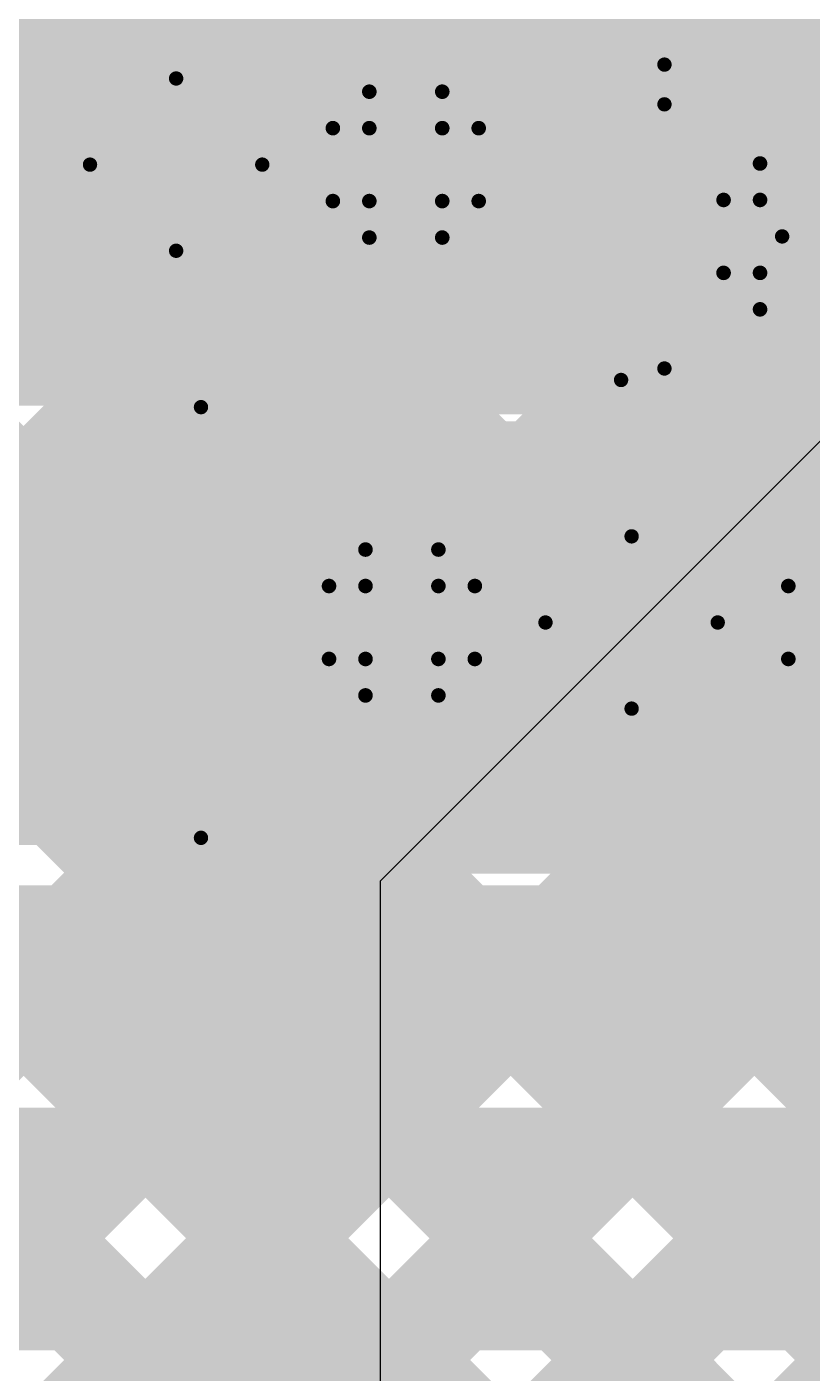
# Model space of a CAD drawing. Header units: millimetres. Extents: x 13 to 259, y -2 to 326.
# Drawn here: x 111.169 to 113.904, y 111.536 to 116.224 of the extents above; entities that cross this region are included whole.
import ezdxf

# ---------------------------------------------------------------- set-up
doc = ezdxf.new("R2010")
doc.units = ezdxf.units.MM
for name, color, linetype in [('BottomLayer', 5, 'Continuous'), ('BottomSolder', 6, 'Continuous'), ('ConnectLayer', 7, 'Continuous'), ('DrillDrawing', 1, 'Continuous'), ('Mechanical14', 56, 'Continuous'), ('Mechanical15', 56, 'Continuous'), ('MidLayer1', 16, 'Continuous'), ('MidLayer2', 76, 'Continuous'), ('MidLayer3', 90, 'Continuous'), ('MidLayer4', 156, 'Continuous'), ('MidLayer5', 130, 'Continuous'), ('MidLayer6', 216, 'Continuous'), ('MultiLayer', 9, 'Continuous'), ('TopLayer', 1, 'Continuous'), ('TopPaste', 8, 'Continuous'), ('TopSolder', 216, 'Continuous')]:
    doc.layers.add(name, color=color, linetype=linetype)

# ---------------------------------------------------------------- blocks, each defined once
blk = doc.blocks.new('RESC1608X55N_69')
at = {"layer": 'Mechanical14', "const_width": 0.1}
for points in [[(-1.4, 0.65), (1.4, 0.65)], [(-1.4, -0.65), (-1.4, 0.65)], [(1.4, -0.65), (1.4, 0.65)], [(-1.4, -0.65), (1.4, -0.65)]]:
    blk.add_lwpolyline(points, dxfattribs=at)
at = {"layer": 'Mechanical14', "const_width": 0.05}
for points in [[(-1.425, 0.65, 1), (-1.375, 0.65, 1)], [(-1.425, 0.65, 1), (-1.375, 0.65, 1)], [(1.375, 0.65, 1), (1.425, 0.65, 1)], [(1.375, 0.65, 1), (1.425, 0.65, 1)], [(-1.425, -0.65, 1), (-1.375, -0.65, 1)], [(-1.425, -0.65, 1), (-1.375, -0.65, 1)], [(1.375, -0.65, 1), (1.425, -0.65, 1)], [(1.375, -0.65, 1), (1.425, -0.65, 1)]]:
    blk.add_lwpolyline(points, format="xyb", close=True, dxfattribs=at)
at = {"layer": 'Mechanical15', "const_width": 0.05}
for points in [[(-1.5, -0.75), (-1.5, 0.75)], [(-1.5, 0.75), (1.5, 0.75)], [(1.5, -0.75), (1.5, 0.75)], [(0, -0.3), (0, 0.3)], [(-0.3, 0), (0.3, 0)], [(-1.5, -0.75), (1.5, -0.75)]]:
    blk.add_lwpolyline(points, dxfattribs=at)
at = {"layer": 'Mechanical15', "const_width": 0.025}
for points in [[(-1.5125, 0.75, 1), (-1.4875, 0.75, 1)], [(-1.5125, 0.75, 1), (-1.4875, 0.75, 1)], [(1.4875, 0.75, 1), (1.5125, 0.75, 1)], [(1.4875, 0.75, 1), (1.5125, 0.75, 1)], [(-0.0125, 0.3, 1), (0.0125, 0.3, 1)], [(-0.3125, 0, 1), (-0.2875, 0, 1)], [(0.2875, 0, 1), (0.3125, 0, 1)], [(-0.0125, -0.3, 1), (0.0125, -0.3, 1)], [(-1.5125, -0.75, 1), (-1.4875, -0.75, 1)], [(-1.5125, -0.75, 1), (-1.4875, -0.75, 1)], [(1.4875, -0.75, 1), (1.5125, -0.75, 1)], [(1.4875, -0.75, 1), (1.5125, -0.75, 1)]]:
    blk.add_lwpolyline(points, format="xyb", close=True, dxfattribs=at)
at = {"layer": 'TopLayer'}
for points in [[(-1.25, -0.5), (-0.35, -0.5), (-1.25, 0.5), (-0.35, 0.5)], [(0.35, -0.5), (1.25, -0.5), (0.35, 0.5), (1.25, 0.5)]]:
    blk.add_solid(points, dxfattribs=at)
at = {"layer": 'TopPaste'}
for points in [[(-1.25, -0.5), (-0.35, -0.5), (-1.25, 0.5), (-0.35, 0.5)], [(0.35, -0.5), (1.25, -0.5), (0.35, 0.5), (1.25, 0.5)]]:
    blk.add_solid(points, dxfattribs=at)
at = {"layer": 'TopSolder'}
for points in [[(-1.3516, -0.6016), (-0.2484, -0.6016), (-1.3516, 0.6016), (-0.2484, 0.6016)], [(0.2484, -0.6016), (1.3516, -0.6016), (0.2484, 0.6016), (1.3516, 0.6016)]]:
    blk.add_solid(points, dxfattribs=at)
blk = doc.blocks.new('CAPC1005X55N_104')
at = {"layer": 'Mechanical14', "const_width": 0.1}
for points in [[(-0.5249, 0.2751), (-0.5249, -0.2749)], [(0.5251, 0.2751), (-0.5249, 0.2751)], [(0.5251, 0.2751), (0.5251, -0.2749)], [(0.5251, -0.2749), (-0.5249, -0.2749)]]:
    blk.add_lwpolyline(points, dxfattribs=at)
at = {"layer": 'Mechanical14', "const_width": 0.05}
for points in [[(-0.5499, 0.2751, 1), (-0.5, 0.2751, 1)], [(-0.5499, 0.2751, 1), (-0.5, 0.2751, 1)], [(0.5001, 0.2751, 1), (0.55, 0.2751, 1)], [(0.5001, 0.2751, 1), (0.55, 0.2751, 1)], [(-0.5499, -0.2749, 1), (-0.5, -0.2749, 1)], [(-0.5499, -0.2749, 1), (-0.5, -0.2749, 1)], [(0.5001, -0.2749, 1), (0.55, -0.2749, 1)], [(0.5001, -0.2749, 1), (0.55, -0.2749, 1)]]:
    blk.add_lwpolyline(points, format="xyb", close=True, dxfattribs=at)
at = {"layer": 'Mechanical15', "const_width": 0.05}
for points in [[(0, 0.5), (0, -0.5)], [(-0.91, 0.46), (-0.91, -0.46)], [(0.91, 0.46), (-0.91, 0.46)], [(0.91, 0.46), (0.91, -0.46)], [(0.5, 0), (-0.5, 0)], [(0.91, -0.46), (-0.91, -0.46)]]:
    blk.add_lwpolyline(points, dxfattribs=at)
at = {"layer": 'Mechanical15', "const_width": 0.025}
for points in [[(-0.0125, 0.5, 1), (0.0125, 0.5, 1)], [(-0.9225, 0.46, 1), (-0.8975, 0.46, 1)], [(-0.9225, 0.46, 1), (-0.8975, 0.46, 1)], [(0.8975, 0.46, 1), (0.9225, 0.46, 1)], [(0.8975, 0.46, 1), (0.9225, 0.46, 1)], [(-0.5125, 0, 1), (-0.4875, 0, 1)], [(0.4875, 0, 1), (0.5125, 0, 1)], [(-0.9225, -0.46, 1), (-0.8975, -0.46, 1)], [(-0.9225, -0.46, 1), (-0.8975, -0.46, 1)], [(0.8975, -0.46, 1), (0.9225, -0.46, 1)], [(0.8975, -0.46, 1), (0.9225, -0.46, 1)], [(-0.0125, -0.5, 1), (0.0125, -0.5, 1)]]:
    blk.add_lwpolyline(points, format="xyb", close=True, dxfattribs=at)
at = {"layer": 'TopLayer'}
for points in [[(-0.76, -0.31), (-0.14, -0.31), (-0.76, 0.31), (-0.14, 0.31)], [(0.14, -0.31), (0.76, -0.31), (0.14, 0.31), (0.76, 0.31)]]:
    blk.add_solid(points, dxfattribs=at)
at = {"layer": 'TopPaste'}
for points in [[(-0.76, -0.31), (-0.14, -0.31), (-0.76, 0.31), (-0.14, 0.31)], [(0.14, -0.31), (0.76, -0.31), (0.14, 0.31), (0.76, 0.31)]]:
    blk.add_solid(points, dxfattribs=at)
at = {"layer": 'TopSolder'}
for points in [[(-0.8616, -0.4116), (-0.0384, -0.4116), (-0.8616, 0.4116), (-0.0384, 0.4116)], [(0.0384, -0.4116), (0.8616, -0.4116), (0.0384, 0.4116), (0.8616, 0.4116)]]:
    blk.add_solid(points, dxfattribs=at)
blk = doc.blocks.new('CAPC1005X55N_105')
at = {"layer": 'Mechanical14', "const_width": 0.1}
for points in [[(-0.5249, 0.2751), (-0.5249, -0.2749)], [(0.5251, 0.2751), (-0.5249, 0.2751)], [(0.5251, 0.2751), (0.5251, -0.2749)], [(0.5251, -0.2749), (-0.5249, -0.2749)]]:
    blk.add_lwpolyline(points, dxfattribs=at)
at = {"layer": 'Mechanical14', "const_width": 0.05}
for points in [[(-0.5499, 0.2751, 1), (-0.5, 0.2751, 1)], [(-0.5499, 0.2751, 1), (-0.5, 0.2751, 1)], [(0.5001, 0.2751, 1), (0.55, 0.2751, 1)], [(0.5001, 0.2751, 1), (0.55, 0.2751, 1)], [(-0.5499, -0.2749, 1), (-0.5, -0.2749, 1)], [(-0.5499, -0.2749, 1), (-0.5, -0.2749, 1)], [(0.5001, -0.2749, 1), (0.55, -0.2749, 1)], [(0.5001, -0.2749, 1), (0.55, -0.2749, 1)]]:
    blk.add_lwpolyline(points, format="xyb", close=True, dxfattribs=at)
at = {"layer": 'Mechanical15', "const_width": 0.05}
for points in [[(0, 0.5), (0, -0.5)], [(-0.91, 0.46), (-0.91, -0.46)], [(0.91, 0.46), (-0.91, 0.46)], [(0.91, 0.46), (0.91, -0.46)], [(0.5, 0), (-0.5, 0)], [(0.91, -0.46), (-0.91, -0.46)]]:
    blk.add_lwpolyline(points, dxfattribs=at)
at = {"layer": 'Mechanical15', "const_width": 0.025}
for points in [[(-0.0125, 0.5, 1), (0.0125, 0.5, 1)], [(-0.9225, 0.46, 1), (-0.8975, 0.46, 1)], [(-0.9225, 0.46, 1), (-0.8975, 0.46, 1)], [(0.8975, 0.46, 1), (0.9225, 0.46, 1)], [(0.8975, 0.46, 1), (0.9225, 0.46, 1)], [(-0.5125, 0, 1), (-0.4875, 0, 1)], [(0.4875, 0, 1), (0.5125, 0, 1)], [(-0.9225, -0.46, 1), (-0.8975, -0.46, 1)], [(-0.9225, -0.46, 1), (-0.8975, -0.46, 1)], [(0.8975, -0.46, 1), (0.9225, -0.46, 1)], [(0.8975, -0.46, 1), (0.9225, -0.46, 1)], [(-0.0125, -0.5, 1), (0.0125, -0.5, 1)]]:
    blk.add_lwpolyline(points, format="xyb", close=True, dxfattribs=at)
at = {"layer": 'TopLayer'}
for points in [[(-0.76, -0.31), (-0.14, -0.31), (-0.76, 0.31), (-0.14, 0.31)], [(0.14, -0.31), (0.76, -0.31), (0.14, 0.31), (0.76, 0.31)]]:
    blk.add_solid(points, dxfattribs=at)
at = {"layer": 'TopPaste'}
for points in [[(-0.76, -0.31), (-0.14, -0.31), (-0.76, 0.31), (-0.14, 0.31)], [(0.14, -0.31), (0.76, -0.31), (0.14, 0.31), (0.76, 0.31)]]:
    blk.add_solid(points, dxfattribs=at)
at = {"layer": 'TopSolder'}
for points in [[(-0.8616, -0.4116), (-0.0384, -0.4116), (-0.8616, 0.4116), (-0.0384, 0.4116)], [(0.0384, -0.4116), (0.8616, -0.4116), (0.0384, 0.4116), (0.8616, 0.4116)]]:
    blk.add_solid(points, dxfattribs=at)
blk = doc.blocks.new('CAPC1608X87N_108')
at = {"layer": 'Mechanical14', "const_width": 0.1}
for points in [[(-0.875, -0.4749), (-0.875, 0.4751)], [(-0.875, 0.4751), (0.875, 0.4751)], [(0.875, -0.4749), (0.875, 0.4751)], [(-0.875, -0.4749), (0.875, -0.4749)]]:
    blk.add_lwpolyline(points, dxfattribs=at)
at = {"layer": 'Mechanical14', "const_width": 0.05}
for points in [[(-0.9, 0.4751, 1), (-0.85, 0.4751, 1)], [(-0.9, 0.4751, 1), (-0.85, 0.4751, 1)], [(0.85, 0.4751, 1), (0.9, 0.4751, 1)], [(0.85, 0.4751, 1), (0.9, 0.4751, 1)], [(-0.9, -0.4749, 1), (-0.85, -0.4749, 1)], [(-0.9, -0.4749, 1), (-0.85, -0.4749, 1)], [(0.85, -0.4749, 1), (0.9, -0.4749, 1)], [(0.85, -0.4749, 1), (0.9, -0.4749, 1)]]:
    blk.add_lwpolyline(points, format="xyb", close=True, dxfattribs=at)
at = {"layer": 'Mechanical15', "const_width": 0.05}
for points in [[(-1.55, 0.75), (1.55, 0.75)], [(-1.55, -0.75), (-1.55, 0.75)], [(1.55, -0.75), (1.55, 0.75)], [(0, -0.3), (0, 0.3)], [(-0.3, 0), (0.3, 0)], [(-1.55, -0.75), (1.55, -0.75)]]:
    blk.add_lwpolyline(points, dxfattribs=at)
at = {"layer": 'Mechanical15', "const_width": 0.025}
for points in [[(-1.5625, 0.75, 1), (-1.5375, 0.75, 1)], [(-1.5625, 0.75, 1), (-1.5375, 0.75, 1)], [(1.5375, 0.75, 1), (1.5625, 0.75, 1)], [(1.5375, 0.75, 1), (1.5625, 0.75, 1)], [(-0.0125, 0.3, 1), (0.0125, 0.3, 1)], [(-0.3125, 0, 1), (-0.2875, 0, 1)], [(0.2875, 0, 1), (0.3125, 0, 1)], [(-0.0125, -0.3, 1), (0.0125, -0.3, 1)], [(-1.5625, -0.75, 1), (-1.5375, -0.75, 1)], [(-1.5625, -0.75, 1), (-1.5375, -0.75, 1)], [(1.5375, -0.75, 1), (1.5625, -0.75, 1)], [(1.5375, -0.75, 1), (1.5625, -0.75, 1)]]:
    blk.add_lwpolyline(points, format="xyb", close=True, dxfattribs=at)
at = {"layer": 'TopLayer'}
for points in [[(-1.275, -0.5), (-0.325, -0.5), (-1.275, 0.5), (-0.325, 0.5)], [(0.325, -0.5), (1.275, -0.5), (0.325, 0.5), (1.275, 0.5)]]:
    blk.add_solid(points, dxfattribs=at)
at = {"layer": 'TopPaste'}
for points in [[(-1.275, -0.5), (-0.325, -0.5), (-1.275, 0.5), (-0.325, 0.5)], [(0.325, -0.5), (1.275, -0.5), (0.325, 0.5), (1.275, 0.5)]]:
    blk.add_solid(points, dxfattribs=at)
at = {"layer": 'TopSolder'}
for points in [[(-1.3766, -0.6016), (-0.2234, -0.6016), (-1.3766, 0.6016), (-0.2234, 0.6016)], [(0.2234, -0.6016), (1.3766, -0.6016), (0.2234, 0.6016), (1.3766, 0.6016)]]:
    blk.add_solid(points, dxfattribs=at)

msp = doc.modelspace()

# ---------------------------------------------------------------- linework, layer by layer
at = {"layer": 'BottomLayer', "const_width": 0.25}
for points in [[(112.3634, 115.7446, 1), (112.6134, 115.7446, 1)], [(113.7244, 115.4946, 1), (113.9744, 115.4946, 1)], [(112.35, 114.15, 1), (112.6, 114.15, 1)], [(113.95, 114.15, 1), (114.2, 114.15, 1)]]:
    msp.add_lwpolyline(points, format="xyb", close=True, dxfattribs=at)
at = {"layer": 'BottomSolder', "const_width": 0.3516}
for points in [[(113.6736, 116.5529, 1), (114.0252, 116.5529, 1)], [(110.7126, 115.7446, 1), (111.0642, 115.7446, 1)], [(112.3126, 115.7446, 1), (112.6642, 115.7446, 1)], [(113.6736, 115.4946, 1), (114.0252, 115.4946, 1)], [(112.2992, 114.15, 1), (112.6508, 114.15, 1)], [(113.8992, 114.15, 1), (114.2508, 114.15, 1)]]:
    msp.add_lwpolyline(points, format="xyb", close=True, dxfattribs=at)
at = {"layer": 'ConnectLayer'}
for p, q in [((112.4, 113.25), (114.3368, 115.1867)), ((112.4, 110.7364), (112.4, 113.25))]:
    msp.add_line(p, q, dxfattribs=at)
at = {"layer": 'ConnectLayer', "const_width": 0.4}
for points in [[(112.0339, 111.1854), (119.3897, 118.5412)], [(112.0339, 111.1854), (119.3897, 118.5412)], [(106.3739, 118.4856), (112.0534, 112.8061)], [(110.6306, 118.4716), (113.3292, 115.7729)], [(108.8558, 117.7008), (112.025, 114.5316)], [(108.8558, 117.7008), (111.56, 114.9965)], [(112.1, 115.4942), (114.162, 117.5561)], [(112.1, 115.4942), (114.162, 117.5561)], [(112.8869, 111.1899), (119.1957, 117.4986)], [(112.8869, 111.1899), (119.1957, 117.4986)], [(110.8903, 117.3634), (112.0817, 116.172)], [(110.8903, 117.3634), (111.84, 116.4136)], [(110.8903, 117.3634), (112.0817, 116.172)], [(113.4215, 110.876), (119.8753, 117.3297)], [(113.4215, 110.876), (119.8753, 117.3297)], [(109.6318, 114.723), (112.1101, 117.2013)], [(109.6318, 114.723), (112.1101, 117.2013)], [(111.1712, 116.2624), (112.1101, 117.2013)], [(112.1, 115.91), (113.3774, 117.1874)], [(107.7429, 117.1166), (114.5453, 110.3142)], [(107.7429, 117.1166), (114.5453, 110.3142)], [(111.9889, 117.1133), (113.3292, 115.7729)], [(108.6326, 117.0754), (118.4833, 107.2248)], [(108.6326, 117.0754), (111.56, 114.148)], [(108.6326, 117.0754), (112.1839, 113.5241)], [(110.0296, 114.2722), (112.7892, 117.0318)], [(111.478, 115.7206), (112.7891, 117.0318)], [(110.4132, 116.9919), (112.0228, 115.3823)], [(110.4132, 116.9919), (111.56, 115.8451)], [(110.4132, 116.9919), (111.1163, 116.2889)], [(111.7192, 116.2929), (112.4294, 117.0031)], [(113.0703, 116.8803), (114.2122, 115.7385)], [(112.1, 114.6456), (114.1877, 116.7332)], [(112.8309, 116.225), (113.27, 116.6641)], [(112.8309, 116.225), (113.27, 116.6641)], [(112.6461, 116.4561), (114.2538, 114.8483)], [(112.1, 113.7971), (114.3642, 116.0612)], [(112.2218, 116.0318), (113.6724, 114.5812)], [(113.0624, 115.608), (113.5187, 116.0643)], [(113.0624, 115.608), (113.5187, 116.0643)], [(111.4327, 115.9724), (112.0228, 115.3824)], [(111.56, 113.7522), (111.56, 115.91)], [(112.1, 113.7522), (112.1, 115.91)], [(110.0197, 115.7946), (111.9006, 115.7946)], [(110.0296, 114.2722), (111.56, 115.8027)], [(110.762, 115.7946), (111.3916, 115.165)], [(110.9224, 115.165), (111.552, 115.7946)], [(111.6105, 115.7946), (112.0228, 115.3823)], [(113.0624, 115.608), (113.249, 115.7946)], [(113.0763, 115.7946), (113.2926, 115.7946)], [(109.8702, 113.2643), (112.008, 115.4021)], [(109.8702, 113.2643), (112.008, 115.4021)], [(111.7709, 115.165), (112.008, 115.4021)], [(112.9158, 115.3378), (113.6724, 114.5812)], [(112.9158, 115.3378), (113.4567, 114.7969)], [(112.9158, 115.3378), (113.0886, 115.165)], [(111.2656, 115.2909), (112.025, 114.5316)], [(112.1, 115.305), (113.4053, 113.9998)], [(112.1262, 115.2789), (112.717, 114.6881)], [(112.1262, 115.2789), (112.717, 114.6881)], [(112.1262, 115.2789), (112.2401, 115.165)], [(107.4865, 110.0321), (112.6251, 115.1707)], [(107.4865, 110.0321), (112.6251, 115.1706)], [(110.6823, 115.165), (112.3782, 115.165)], [(112.5987, 115.165), (113.3601, 115.165)], [(113.8446, 114.6932), (114.2838, 115.1323)], [(112.881, 114.5781), (113.4071, 115.1042)], [(112.881, 114.5781), (113.4071, 115.1042)], [(109.8702, 113.2643), (111.56, 114.9542)], [(113.0246, 114.3648), (113.6136, 114.9538)], [(113.8446, 114.6932), (114.1237, 114.9722)], [(112.1, 114.4565), (113.0783, 113.4783)], [(113.0132, 114.3919), (113.5878, 113.8173)], [(112.6265, 113.475), (113.5319, 114.3804)], [(112.9457, 113.7942), (113.5319, 114.3804)], [(110.5, 114.285), (111.9007, 114.285)], [(111.3694, 113.915), (111.7394, 114.285)], [(111.423, 114.285), (111.793, 113.915)], [(113.0494, 114.285), (113.5007, 114.285)], [(113.0665, 113.915), (113.4365, 114.285)], [(113.1201, 114.285), (113.4901, 113.915)], [(107.4865, 110.0321), (111.56, 114.1056)], [(113.3, 113.8945), (113.4888, 114.0833)], [(110.016, 113.995), (112.8257, 111.1853)], [(110.016, 113.995), (112.8257, 111.1853)], [(110.016, 113.995), (112.0534, 111.9576)], [(109.986, 113.915), (111.9339, 113.915)], [(113.0162, 113.915), (113.5339, 113.915)], [(113.3, 113.7), (113.3, 113.8945)], [(106.4739, 108.1709), (112.047, 113.744)], [(107.9029, 109.6), (112.047, 113.744)], [(112.1, 113.7522), (112.3772, 113.475)], [(104.8498, 104.8498), (113.697, 113.697)], [(104.8498, 104.8498), (113.697, 113.697)], [(106.8969, 107.7454), (112.8308, 113.6793)], [(112.8566, 113.7), (118.6144, 107.9421)], [(113.075, 113.475), (113.3, 113.7)], [(113.7423, 113.6628), (136.8298, 90.5753)], [(109.5769, 113.5855), (111.9726, 111.1899)], [(109.5769, 113.5855), (111.9726, 111.1899)], [(109.5769, 113.5855), (112.0534, 111.1091)], [(112.1549, 113.4951), (112.2603, 113.6005)], [(113.8263, 113.5788), (136.8298, 90.5753)], [(112.0798, 113.3827), (112.1549, 113.4951)], [(112.3772, 113.475), (113.075, 113.475)], [(106.4739, 108.1709), (111.6964, 113.3935)], [(111.7192, 113.3694), (111.9944, 113.0941)], [(112.0534, 113.25), (112.0798, 113.3827)], [(113.4579, 113.0941), (113.6809, 113.3172)], [(112.0534, 110.7364), (112.0534, 113.25)], [(113.4601, 113.0964), (118.6144, 107.9421)], [(110.0103, 113.035), (122.9148, 113.035)], [(110.976, 113.035), (111.211, 112.8)], [(111.103, 112.8), (111.338, 113.035)], [(111.8245, 113.035), (112.0595, 112.8)], [(111.9515, 112.8), (112.1865, 113.035)], [(112.673, 113.035), (112.908, 112.8)], [(112.8, 112.8), (113.035, 113.035)], [(112.8, 112.8), (113.035, 113.035)], [(113.5216, 113.035), (113.7566, 112.8)], [(113.6485, 112.8), (113.8835, 113.035)], [(106.8969, 107.7454), (112.1409, 112.9895)], [(104.8498, 104.8498), (112.935, 112.935)], [(104.8498, 104.8498), (112.935, 112.935)], [(112.3772, 112.935), (113.075, 112.935)], [(112.773, 112.935), (118.4833, 107.2248)], [(110.2756, 111.1241), (112.0534, 112.9019)], [(110.0379, 112.8), (123.3528, 112.8)], [(109.8741, 112.4398), (111.4384, 110.8756)], [(109.8741, 112.4398), (111.4384, 110.8756)], [(109.8741, 112.4398), (112.5149, 109.799)], [(110.5314, 110.5314), (112.0534, 112.0534)]]:
    msp.add_lwpolyline(points, dxfattribs=at)
for points in [[(113.5885, 116.0238, -0.621872), (113.5885, 117.0821)], [(113.5885, 116.0238, -0.621872), (113.5885, 117.0821)], [(111.56, 115.91, -0.199574), (111.7192, 116.2929)], [(111.56, 115.91, -0.198912), (111.7182, 116.2919)], [(114.4394, 115.4946, -1.799464), (113.5885, 116.0238)], [(113.6136, 114.9538, -0.638236), (113.5885, 116.0238)], [(112.3782, 115.165, -0.384313), (111.9006, 115.7946)], [(113.0784, 115.7446, -0.360161), (112.5987, 115.165)], [(113.3601, 115.165, -0.272777), (113.3241, 115.7631)], [(112.2603, 113.6005, -1.529703), (113.0246, 114.3648)], [(113.4888, 114.0833, -0.482227), (114.1417, 114.7362)], [(111.9339, 113.915, -0.161516), (111.9007, 114.285)], [(113.0494, 114.285, -0.057779), (113.065, 114.15)], [(113.5339, 113.915, -0.161516), (113.5007, 114.285)], [(113.065, 114.15, -0.102777), (113.0162, 113.915)], [(114.665, 114.15, -0.544304), (113.8328, 113.612)], [(111.7182, 113.3703, -0.198912), (111.56, 113.7522)], [(111.7192, 113.3694, -0.199574), (111.56, 113.7522)], [(113.8328, 113.612, -0.157348), (113.6809, 113.3172)], [(113.8328, 113.612, -0.156696), (113.6819, 113.3182)], [(112.3772, 112.935, -0.199574), (111.9944, 113.0941)], [(112.3772, 112.935, -0.198912), (111.9954, 113.0932)], [(113.4579, 113.0941, -0.199574), (113.075, 112.935)], [(113.4569, 113.0932, -0.198912), (113.075, 112.935)]]:
    msp.add_lwpolyline(points, format="xyb", dxfattribs=at)
at = {"layer": 'ConnectLayer'}
for points, const_width in [([(111.74, 116.4136, 1), (111.94, 116.4136, 1)], 0.2), ([(111.4784, 115.7446, 1), (110.2984, 115.7446, 1)], 0.4), ([(113.0784, 115.7446, 1), (111.8984, 115.7446, 1)], 0.4), ([(113.0784, 115.7446, 1), (111.8984, 115.7446, 1)], 0.4), ([(111.0163, 116.2889, 1), (111.2163, 116.2889, 1)], 0.2), ([(111.0712, 116.2624, 1), (111.2712, 116.2624, 1)], 0.2), ([(111.6182, 116.2919, 1), (111.8182, 116.2919, 1)], 0.2), ([(111.6192, 116.2929, 1), (111.8192, 116.2929, 1)], 0.2), ([(111.6192, 116.2929, 1), (111.8192, 116.2929, 1)], 0.2), ([(112.7309, 116.225, 1), (112.9309, 116.225, 1)], 0.2), ([(112.7309, 116.225, 1), (112.9309, 116.225, 1)], 0.2), ([(111.9817, 116.172, 1), (112.1817, 116.172, 1)], 0.2), ([(111.9817, 116.172, 1), (112.1817, 116.172, 1)], 0.2), ([(112.1218, 116.0318, 1), (112.3218, 116.0318, 1)], 0.2), ([(113.4187, 116.0643, 1), (113.6187, 116.0643, 1)], 0.2), ([(113.4187, 116.0643, 1), (113.6187, 116.0643, 1)], 0.2), ([(113.4885, 116.0238, 1), (113.6885, 116.0238, 1)], 0.2), ([(113.4885, 116.0238, 1), (113.6885, 116.0238, 1)], 0.2), ([(113.4885, 116.0238, 1), (113.6885, 116.0238, 1)], 0.2), ([(113.4885, 116.0238, 1), (113.6885, 116.0238, 1)], 0.2), ([(111.3327, 115.9724, 1), (111.5327, 115.9724, 1)], 0.2), ([(111.46, 115.91, 1), (111.66, 115.91, 1)], 0.2), ([(111.46, 115.91, 1), (111.66, 115.91, 1)], 0.2), ([(111.46, 115.91, 1), (111.66, 115.91, 1)], 0.2), ([(112, 115.91, 1), (112.2, 115.91, 1)], 0.2), ([(112, 115.91, 1), (112.2, 115.91, 1)], 0.2), ([(111.46, 115.8451, 1), (111.66, 115.8451, 1)], 0.2), ([(111.452, 115.7946, 1), (111.652, 115.7946, 1)], 0.2), ([(111.46, 115.8027, 1), (111.66, 115.8027, 1)], 0.2), ([(111.5105, 115.7946, 1), (111.7105, 115.7946, 1)], 0.2), ([(111.8006, 115.7946, 1), (112.0006, 115.7946, 1)], 0.2), ([(111.8006, 115.7946, 1), (112.0006, 115.7946, 1)], 0.2), ([(112.9763, 115.7946, 1), (113.1763, 115.7946, 1)], 0.2), ([(113.149, 115.7946, 1), (113.349, 115.7946, 1)], 0.2), ([(113.1926, 115.7946, 1), (113.3926, 115.7946, 1)], 0.2), ([(111.3784, 115.7446, 1), (111.5784, 115.7446, 1)], 0.2), ([(111.7984, 115.7446, 1), (111.9984, 115.7446, 1)], 0.2), ([(111.7984, 115.7446, 1), (111.9984, 115.7446, 1)], 0.2), ([(112.9784, 115.7446, 1), (113.1784, 115.7446, 1)], 0.2), ([(112.9784, 115.7446, 1), (113.1784, 115.7446, 1)], 0.2), ([(112.9784, 115.7446, 1), (113.1784, 115.7446, 1)], 0.2), ([(113.2241, 115.7631, 1), (113.4241, 115.7631, 1)], 0.2), ([(113.2292, 115.7729, 1), (113.4292, 115.7729, 1)], 0.2), ([(113.2292, 115.7729, 1), (113.4292, 115.7729, 1)], 0.2), ([(111.378, 115.7206, 1), (111.578, 115.7206, 1)], 0.2), ([(112.9624, 115.608, 1), (113.1624, 115.608, 1)], 0.2), ([(112.9624, 115.608, 1), (113.1624, 115.608, 1)], 0.2), ([(112.9624, 115.608, 1), (113.1624, 115.608, 1)], 0.2), ([(112, 115.4942, 1), (112.2, 115.4942, 1)], 0.2), ([(112, 115.4942, 1), (112.2, 115.4942, 1)], 0.2), ([(111.908, 115.4021, 1), (112.108, 115.4021, 1)], 0.2), ([(111.908, 115.4021, 1), (112.108, 115.4021, 1)], 0.2), ([(111.908, 115.4021, 1), (112.108, 115.4021, 1)], 0.2), ([(111.9228, 115.3824, 1), (112.1228, 115.3824, 1)], 0.2), ([(111.9228, 115.3823, 1), (112.1228, 115.3823, 1)], 0.2), ([(111.9228, 115.3823, 1), (112.1228, 115.3823, 1)], 0.2), ([(112.8158, 115.3378, 1), (113.0158, 115.3378, 1)], 0.2), ([(112.8158, 115.3378, 1), (113.0158, 115.3378, 1)], 0.2), ([(112.8158, 115.3378, 1), (113.0158, 115.3378, 1)], 0.2), ([(111.1656, 115.2909, 1), (111.3656, 115.2909, 1)], 0.2), ([(112, 115.305, 1), (112.2, 115.305, 1)], 0.2), ([(112.0262, 115.2789, 1), (112.2262, 115.2789, 1)], 0.2), ([(112.0262, 115.2789, 1), (112.2262, 115.2789, 1)], 0.2), ([(112.0262, 115.2789, 1), (112.2262, 115.2789, 1)], 0.2), ([(111.2916, 115.165, 1), (111.4916, 115.165, 1)], 0.2), ([(111.6709, 115.165, 1), (111.8709, 115.165, 1)], 0.2), ([(112.1401, 115.165, 1), (112.3401, 115.165, 1)], 0.2), ([(112.2782, 115.165, 1), (112.4782, 115.165, 1)], 0.2), ([(112.2782, 115.165, 1), (112.4782, 115.165, 1)], 0.2), ([(112.4987, 115.165, 1), (112.6987, 115.165, 1)], 0.2), ([(112.4987, 115.165, 1), (112.6987, 115.165, 1)], 0.2), ([(112.5251, 115.1707, 1), (112.7251, 115.1707, 1)], 0.2), ([(112.5251, 115.1706, 1), (112.7251, 115.1706, 1)], 0.2), ([(112.9886, 115.165, 1), (113.1886, 115.165, 1)], 0.2), ([(113.2601, 115.165, 1), (113.4601, 115.165, 1)], 0.2), ([(113.2601, 115.165, 1), (113.4601, 115.165, 1)], 0.2), ([(113.3071, 115.1042, 1), (113.5071, 115.1042, 1)], 0.2), ([(113.3071, 115.1042, 1), (113.5071, 115.1042, 1)], 0.2), ([(111.46, 114.9965, 1), (111.66, 114.9965, 1)], 0.2), ([(111.46, 114.9542, 1), (111.66, 114.9542, 1)], 0.2), ([(113.5136, 114.9538, 1), (113.7136, 114.9538, 1)], 0.2), ([(113.5136, 114.9538, 1), (113.7136, 114.9538, 1)], 0.2), ([(113.3567, 114.7969, 1), (113.5567, 114.7969, 1)], 0.2), ([(113.065, 114.15, 1), (111.885, 114.15, 1)], 0.4), ([(114.665, 114.15, 1), (113.485, 114.15, 1)], 0.4), ([(112.617, 114.6881, 1), (112.817, 114.6881, 1)], 0.2), ([(112.617, 114.6881, 1), (112.817, 114.6881, 1)], 0.2), ([(113.7446, 114.6932, 1), (113.9446, 114.6932, 1)], 0.2), ([(113.7446, 114.6932, 1), (113.9446, 114.6932, 1)], 0.2), ([(112, 114.6456, 1), (112.2, 114.6456, 1)], 0.2), ([(112.781, 114.5781, 1), (112.981, 114.5781, 1)], 0.2), ([(112.781, 114.5781, 1), (112.981, 114.5781, 1)], 0.2), ([(113.5724, 114.5812, 1), (113.7724, 114.5812, 1)], 0.2), ([(113.5724, 114.5812, 1), (113.7724, 114.5812, 1)], 0.2), ([(111.925, 114.5316, 1), (112.125, 114.5316, 1)], 0.2), ([(111.925, 114.5316, 1), (112.125, 114.5316, 1)], 0.2), ([(112, 114.4565, 1), (112.2, 114.4565, 1)], 0.2), ([(112.9132, 114.3919, 1), (113.1132, 114.3919, 1)], 0.2), ([(112.9246, 114.3648, 1), (113.1246, 114.3648, 1)], 0.2), ([(112.9246, 114.3648, 1), (113.1246, 114.3648, 1)], 0.2), ([(113.4319, 114.3804, 1), (113.6319, 114.3804, 1)], 0.2), ([(113.4319, 114.3804, 1), (113.6319, 114.3804, 1)], 0.2), ([(111.323, 114.285, 1), (111.523, 114.285, 1)], 0.2), ([(111.6394, 114.285, 1), (111.8394, 114.285, 1)], 0.2), ([(111.8007, 114.285, 1), (112.0007, 114.285, 1)], 0.2), ([(111.8007, 114.285, 1), (112.0007, 114.285, 1)], 0.2), ([(112.9494, 114.285, 1), (113.1494, 114.285, 1)], 0.2), ([(112.9494, 114.285, 1), (113.1494, 114.285, 1)], 0.2), ([(113.0201, 114.285, 1), (113.2201, 114.285, 1)], 0.2), ([(113.3365, 114.285, 1), (113.5365, 114.285, 1)], 0.2), ([(113.4007, 114.285, 1), (113.6007, 114.285, 1)], 0.2), ([(113.4007, 114.285, 1), (113.6007, 114.285, 1)], 0.2), ([(111.46, 114.148, 1), (111.66, 114.148, 1)], 0.2), ([(111.785, 114.15, 1), (111.985, 114.15, 1)], 0.2), ([(112.965, 114.15, 1), (113.165, 114.15, 1)], 0.2), ([(112.965, 114.15, 1), (113.165, 114.15, 1)], 0.2), ([(112.965, 114.15, 1), (113.165, 114.15, 1)], 0.2), ([(113.385, 114.15, 1), (113.585, 114.15, 1)], 0.2), ([(111.46, 114.1056, 1), (111.66, 114.1056, 1)], 0.2), ([(113.3888, 114.0833, 1), (113.5888, 114.0833, 1)], 0.2), ([(113.3888, 114.0833, 1), (113.5888, 114.0833, 1)], 0.2), ([(113.3053, 113.9998, 1), (113.5053, 113.9998, 1)], 0.2), ([(111.2694, 113.915, 1), (111.4694, 113.915, 1)], 0.2), ([(111.693, 113.915, 1), (111.893, 113.915, 1)], 0.2), ([(111.8339, 113.915, 1), (112.0339, 113.915, 1)], 0.2), ([(111.8339, 113.915, 1), (112.0339, 113.915, 1)], 0.2), ([(112.9162, 113.915, 1), (113.1162, 113.915, 1)], 0.2), ([(112.9162, 113.915, 1), (113.1162, 113.915, 1)], 0.2), ([(112.9665, 113.915, 1), (113.1665, 113.915, 1)], 0.2), ([(113.3901, 113.915, 1), (113.5901, 113.915, 1)], 0.2), ([(113.4339, 113.915, 1), (113.6339, 113.915, 1)], 0.2), ([(113.4339, 113.915, 1), (113.6339, 113.915, 1)], 0.2), ([(113.2, 113.8945, 1), (113.4, 113.8945, 1)], 0.2), ([(113.2, 113.8945, 1), (113.4, 113.8945, 1)], 0.2), ([(112, 113.7971, 1), (112.2, 113.7971, 1)], 0.2), ([(112.8457, 113.7942, 1), (113.0457, 113.7942, 1)], 0.2), ([(113.4878, 113.8173, 1), (113.6878, 113.8173, 1)], 0.2), ([(111.46, 113.7522, 1), (111.66, 113.7522, 1)], 0.2), ([(111.46, 113.7522, 1), (111.66, 113.7522, 1)], 0.2), ([(111.46, 113.7522, 1), (111.66, 113.7522, 1)], 0.2), ([(111.947, 113.744, 1), (112.147, 113.744, 1)], 0.2), ([(111.947, 113.744, 1), (112.147, 113.744, 1)], 0.2), ([(112, 113.7522, 1), (112.2, 113.7522, 1)], 0.2), ([(112, 113.7522, 1), (112.2, 113.7522, 1)], 0.2), ([(112.7308, 113.6793, 1), (112.9308, 113.6793, 1)], 0.2), ([(112.7566, 113.7, 1), (112.9566, 113.7, 1)], 0.2), ([(113.2, 113.7, 1), (113.4, 113.7, 1)], 0.2), ([(113.2, 113.7, 1), (113.4, 113.7, 1)], 0.2), ([(113.597, 113.697, 1), (113.797, 113.697, 1)], 0.2), ([(113.597, 113.697, 1), (113.797, 113.697, 1)], 0.2), ([(113.6423, 113.6628, 1), (113.8423, 113.6628, 1)], 0.2), ([(112.1603, 113.6005, 1), (112.3603, 113.6005, 1)], 0.2), ([(112.1603, 113.6005, 1), (112.3603, 113.6005, 1)], 0.2), ([(113.7328, 113.612, 1), (113.9328, 113.612, 1)], 0.2), ([(113.7328, 113.612, 1), (113.9328, 113.612, 1)], 0.2), ([(113.7328, 113.612, 1), (113.9328, 113.612, 1)], 0.2), ([(113.7263, 113.5788, 1), (113.9263, 113.5788, 1)], 0.2), ([(112.0549, 113.4951, 1), (112.2549, 113.4951, 1)], 0.2), ([(112.0549, 113.4951, 1), (112.2549, 113.4951, 1)], 0.2), ([(112.0839, 113.5241, 1), (112.2839, 113.5241, 1)], 0.2), ([(112.2772, 113.475, 1), (112.4772, 113.475, 1)], 0.2), ([(112.2772, 113.475, 1), (112.4772, 113.475, 1)], 0.2), ([(112.5265, 113.475, 1), (112.7265, 113.475, 1)], 0.2), ([(112.975, 113.475, 1), (113.175, 113.475, 1)], 0.2), ([(112.975, 113.475, 1), (113.175, 113.475, 1)], 0.2), ([(112.9783, 113.4783, 1), (113.1783, 113.4783, 1)], 0.2), ([(111.5964, 113.3935, 1), (111.7964, 113.3935, 1)], 0.2), ([(111.6182, 113.3703, 1), (111.8182, 113.3703, 1)], 0.2), ([(111.6192, 113.3694, 1), (111.8192, 113.3694, 1)], 0.2), ([(111.6192, 113.3694, 1), (111.8192, 113.3694, 1)], 0.2), ([(111.9798, 113.3827, 1), (112.1798, 113.3827, 1)], 0.2), ([(111.9798, 113.3827, 1), (112.1798, 113.3827, 1)], 0.2), ([(113.5809, 113.3172, 1), (113.7809, 113.3172, 1)], 0.2), ([(113.5809, 113.3172, 1), (113.7809, 113.3172, 1)], 0.2), ([(113.5819, 113.3182, 1), (113.7819, 113.3182, 1)], 0.2), ([(111.9534, 113.25, 1), (112.1534, 113.25, 1)], 0.2), ([(111.9534, 113.25, 1), (112.1534, 113.25, 1)], 0.2), ([(111.8944, 113.0941, 1), (112.0944, 113.0941, 1)], 0.2), ([(111.8944, 113.0941, 1), (112.0944, 113.0941, 1)], 0.2), ([(111.8954, 113.0932, 1), (112.0954, 113.0932, 1)], 0.2), ([(113.3569, 113.0932, 1), (113.5569, 113.0932, 1)], 0.2), ([(113.3579, 113.0941, 1), (113.5579, 113.0941, 1)], 0.2), ([(113.3579, 113.0941, 1), (113.5579, 113.0941, 1)], 0.2), ([(113.3601, 113.0964, 1), (113.5601, 113.0964, 1)], 0.2), ([(110.876, 113.035, 1), (111.076, 113.035, 1)], 0.2), ([(111.238, 113.035, 1), (111.438, 113.035, 1)], 0.2), ([(111.7245, 113.035, 1), (111.9245, 113.035, 1)], 0.2), ([(112.0865, 113.035, 1), (112.2865, 113.035, 1)], 0.2), ([(112.573, 113.035, 1), (112.773, 113.035, 1)], 0.2), ([(112.935, 113.035, 1), (113.135, 113.035, 1)], 0.2), ([(112.935, 113.035, 1), (113.135, 113.035, 1)], 0.2), ([(113.4216, 113.035, 1), (113.6216, 113.035, 1)], 0.2), ([(113.7835, 113.035, 1), (113.9835, 113.035, 1)], 0.2), ([(112.0409, 112.9895, 1), (112.2409, 112.9895, 1)], 0.2), ([(112.2772, 112.935, 1), (112.4772, 112.935, 1)], 0.2), ([(112.2772, 112.935, 1), (112.4772, 112.935, 1)], 0.2), ([(112.2772, 112.935, 1), (112.4772, 112.935, 1)], 0.2), ([(112.673, 112.935, 1), (112.873, 112.935, 1)], 0.2), ([(112.835, 112.935, 1), (113.035, 112.935, 1)], 0.2), ([(112.835, 112.935, 1), (113.035, 112.935, 1)], 0.2), ([(112.975, 112.935, 1), (113.175, 112.935, 1)], 0.2), ([(112.975, 112.935, 1), (113.175, 112.935, 1)], 0.2), ([(112.975, 112.935, 1), (113.175, 112.935, 1)], 0.2), ([(111.9534, 112.9019, 1), (112.1534, 112.9019, 1)], 0.2), ([(111.003, 112.8, 1), (111.203, 112.8, 1)], 0.2), ([(111.111, 112.8, 1), (111.311, 112.8, 1)], 0.2), ([(111.8515, 112.8, 1), (112.0515, 112.8, 1)], 0.2), ([(111.9534, 112.8061, 1), (112.1534, 112.8061, 1)], 0.2), ([(111.9595, 112.8, 1), (112.1595, 112.8, 1)], 0.2), ([(112.7, 112.8, 1), (112.9, 112.8, 1)], 0.2), ([(112.7, 112.8, 1), (112.9, 112.8, 1)], 0.2), ([(112.808, 112.8, 1), (113.008, 112.8, 1)], 0.2), ([(113.5485, 112.8, 1), (113.7485, 112.8, 1)], 0.2), ([(113.6566, 112.8, 1), (113.8566, 112.8, 1)], 0.2), ([(111.9534, 112.0534, 1), (112.1534, 112.0534, 1)], 0.2), ([(111.9534, 111.9576, 1), (112.1534, 111.9576, 1)], 0.2)]:
    msp.add_lwpolyline(points, format="xyb", close=True, dxfattribs=dict(at, const_width=const_width))
at = {"layer": 'DrillDrawing', "const_width": 0.0508}
for points in [[(112.3614, 115.8716), (112.3614, 115.9986)], [(112.3614, 115.9986), (112.6154, 115.9986)], [(112.6154, 115.8716), (112.6154, 115.9986)], [(112.2344, 115.6176), (112.2344, 115.8716)], [(112.2344, 115.8716), (112.3614, 115.8716)], [(112.6154, 115.8716), (112.7424, 115.8716)], [(112.7424, 115.6176), (112.7424, 115.8716)], [(113.7224, 115.6216), (113.7224, 115.7486)], [(113.7224, 115.7486), (113.9764, 115.7486)], [(112.2344, 115.6176), (112.3614, 115.6176)], [(112.3614, 115.4906), (112.3614, 115.6176)], [(112.6154, 115.6176), (112.7424, 115.6176)], [(112.6154, 115.4906), (112.6154, 115.6176)], [(113.5954, 115.3676), (113.5954, 115.6216)], [(113.5954, 115.6216), (113.7224, 115.6216)], [(112.3614, 115.4906), (112.6154, 115.4906)], [(113.5954, 115.3676), (113.7224, 115.3676)], [(113.7224, 115.2406), (113.7224, 115.3676)], [(113.7224, 115.2406), (113.9764, 115.2406)], [(112.348, 114.277), (112.348, 114.404)], [(112.348, 114.404), (112.602, 114.404)], [(112.602, 114.277), (112.602, 114.404)], [(112.221, 114.023), (112.221, 114.277)], [(112.221, 114.277), (112.348, 114.277)], [(112.602, 114.277), (112.729, 114.277)], [(112.729, 114.023), (112.729, 114.277)], [(113.821, 114.023), (113.821, 114.277)], [(113.821, 114.277), (113.948, 114.277)], [(112.221, 114.023), (112.348, 114.023)], [(112.348, 113.896), (112.348, 114.023)], [(112.602, 114.023), (112.729, 114.023)], [(112.602, 113.896), (112.602, 114.023)], [(113.821, 114.023), (113.948, 114.023)], [(112.348, 113.896), (112.602, 113.896)]]:
    msp.add_lwpolyline(points, dxfattribs=at)
at = {"layer": 'DrillDrawing', "const_width": 0.0254}
for points in [[(112.3487, 115.9986, 1), (112.3741, 115.9986, 1)], [(112.3487, 115.9986, 1), (112.3741, 115.9986, 1)], [(112.6027, 115.9986, 1), (112.6281, 115.9986, 1)], [(112.6027, 115.9986, 1), (112.6281, 115.9986, 1)], [(112.2217, 115.8716, 1), (112.2471, 115.8716, 1)], [(112.2217, 115.8716, 1), (112.2471, 115.8716, 1)], [(112.3487, 115.8716, 1), (112.3741, 115.8716, 1)], [(112.3487, 115.8716, 1), (112.3741, 115.8716, 1)], [(112.6027, 115.8716, 1), (112.6281, 115.8716, 1)], [(112.6027, 115.8716, 1), (112.6281, 115.8716, 1)], [(112.7297, 115.8716, 1), (112.7551, 115.8716, 1)], [(112.7297, 115.8716, 1), (112.7551, 115.8716, 1)], [(113.7097, 115.7486, 1), (113.7351, 115.7486, 1)], [(113.7097, 115.7486, 1), (113.7351, 115.7486, 1)], [(112.2217, 115.6176, 1), (112.2471, 115.6176, 1)], [(112.2217, 115.6176, 1), (112.2471, 115.6176, 1)], [(112.3487, 115.6176, 1), (112.3741, 115.6176, 1)], [(112.3487, 115.6176, 1), (112.3741, 115.6176, 1)], [(112.6027, 115.6176, 1), (112.6281, 115.6176, 1)], [(112.6027, 115.6176, 1), (112.6281, 115.6176, 1)], [(112.7297, 115.6176, 1), (112.7551, 115.6176, 1)], [(112.7297, 115.6176, 1), (112.7551, 115.6176, 1)], [(113.5827, 115.6216, 1), (113.6081, 115.6216, 1)], [(113.5827, 115.6216, 1), (113.6081, 115.6216, 1)], [(113.7097, 115.6216, 1), (113.7351, 115.6216, 1)], [(113.7097, 115.6216, 1), (113.7351, 115.6216, 1)], [(112.3487, 115.4906, 1), (112.3741, 115.4906, 1)], [(112.3487, 115.4906, 1), (112.3741, 115.4906, 1)], [(112.6027, 115.4906, 1), (112.6281, 115.4906, 1)], [(112.6027, 115.4906, 1), (112.6281, 115.4906, 1)], [(113.5827, 115.3676, 1), (113.6081, 115.3676, 1)], [(113.5827, 115.3676, 1), (113.6081, 115.3676, 1)], [(113.7097, 115.3676, 1), (113.7351, 115.3676, 1)], [(113.7097, 115.3676, 1), (113.7351, 115.3676, 1)], [(113.7097, 115.2406, 1), (113.7351, 115.2406, 1)], [(113.7097, 115.2406, 1), (113.7351, 115.2406, 1)], [(112.3353, 114.404, 1), (112.3607, 114.404, 1)], [(112.3353, 114.404, 1), (112.3607, 114.404, 1)], [(112.5893, 114.404, 1), (112.6147, 114.404, 1)], [(112.5893, 114.404, 1), (112.6147, 114.404, 1)], [(112.2083, 114.277, 1), (112.2337, 114.277, 1)], [(112.2083, 114.277, 1), (112.2337, 114.277, 1)], [(112.3353, 114.277, 1), (112.3607, 114.277, 1)], [(112.3353, 114.277, 1), (112.3607, 114.277, 1)], [(112.5893, 114.277, 1), (112.6147, 114.277, 1)], [(112.5893, 114.277, 1), (112.6147, 114.277, 1)], [(112.7163, 114.277, 1), (112.7417, 114.277, 1)], [(112.7163, 114.277, 1), (112.7417, 114.277, 1)], [(113.8083, 114.277, 1), (113.8337, 114.277, 1)], [(113.8083, 114.277, 1), (113.8337, 114.277, 1)], [(112.2083, 114.023, 1), (112.2337, 114.023, 1)], [(112.2083, 114.023, 1), (112.2337, 114.023, 1)], [(112.3353, 114.023, 1), (112.3607, 114.023, 1)], [(112.3353, 114.023, 1), (112.3607, 114.023, 1)], [(112.5893, 114.023, 1), (112.6147, 114.023, 1)], [(112.5893, 114.023, 1), (112.6147, 114.023, 1)], [(112.7163, 114.023, 1), (112.7417, 114.023, 1)], [(112.7163, 114.023, 1), (112.7417, 114.023, 1)], [(113.8083, 114.023, 1), (113.8337, 114.023, 1)], [(113.8083, 114.023, 1), (113.8337, 114.023, 1)], [(112.3353, 113.896, 1), (112.3607, 113.896, 1)], [(112.3353, 113.896, 1), (112.3607, 113.896, 1)], [(112.5893, 113.896, 1), (112.6147, 113.896, 1)], [(112.5893, 113.896, 1), (112.6147, 113.896, 1)]]:
    msp.add_lwpolyline(points, format="xyb", close=True, dxfattribs=at)
at = {"layer": 'MidLayer1', "const_width": 0.25}
for points in [[(112.3634, 115.7446, 1), (112.6134, 115.7446, 1)], [(113.7244, 115.4946, 1), (113.9744, 115.4946, 1)], [(112.35, 114.15, 1), (112.6, 114.15, 1)], [(113.95, 114.15, 1), (114.2, 114.15, 1)]]:
    msp.add_lwpolyline(points, format="xyb", close=True, dxfattribs=at)
at = {"layer": 'MidLayer2', "const_width": 0.25}
for points in [[(112.3634, 115.7446, 1), (112.6134, 115.7446, 1)], [(113.7244, 115.4946, 1), (113.9744, 115.4946, 1)], [(112.35, 114.15, 1), (112.6, 114.15, 1)], [(113.95, 114.15, 1), (114.2, 114.15, 1)]]:
    msp.add_lwpolyline(points, format="xyb", close=True, dxfattribs=at)
at = {"layer": 'MidLayer3', "const_width": 0.2}
for points in [[(103.995, 116.2346), (113.4748, 116.2346)], [(113.4748, 116.2346), (113.7248, 115.9846)], [(113.7248, 115.9846), (114.9524, 115.9846)], [(110.5, 114.725), (119.5929, 114.725)], [(108.225, 113.475), (122.9148, 113.475)], [(104.6276, 112.36), (123.535, 112.36)], [(103.5331, 111.715), (118.9659, 111.715)]]:
    msp.add_lwpolyline(points, dxfattribs=at)
at = {"layer": 'MidLayer3'}
for points, const_width in [([(113.4248, 116.2346, 1), (113.5248, 116.2346, 1)], 0.1), ([(113.4248, 116.2346, 1), (113.5248, 116.2346, 1)], 0.1), ([(113.6748, 115.9846, 1), (113.7748, 115.9846, 1)], 0.1), ([(113.6748, 115.9846, 1), (113.7748, 115.9846, 1)], 0.1), ([(112.3634, 115.7446, 1), (112.6134, 115.7446, 1)], 0.25), ([(113.7244, 115.4946, 1), (113.9744, 115.4946, 1)], 0.25), ([(112.35, 114.15, 1), (112.6, 114.15, 1)], 0.25), ([(113.95, 114.15, 1), (114.2, 114.15, 1)], 0.25)]:
    msp.add_lwpolyline(points, format="xyb", close=True, dxfattribs=dict(at, const_width=const_width))
at = {"layer": 'MidLayer4', "const_width": 0.25}
for points in [[(112.3634, 115.7446, 1), (112.6134, 115.7446, 1)], [(113.7244, 115.4946, 1), (113.9744, 115.4946, 1)], [(112.35, 114.15, 1), (112.6, 114.15, 1)], [(113.95, 114.15, 1), (114.2, 114.15, 1)]]:
    msp.add_lwpolyline(points, format="xyb", close=True, dxfattribs=at)
at = {"layer": 'MidLayer4', "const_width": 0.2}
for points in [[(109.9552, 115.0046), (119.8617, 115.0046)], [(110.819, 113.66), (121.503, 113.66)]]:
    msp.add_lwpolyline(points, dxfattribs=at)
at = {"layer": 'MidLayer5', "const_width": 0.25}
for points in [[(112.3634, 115.7446, 1), (112.6134, 115.7446, 1)], [(113.7244, 115.4946, 1), (113.9744, 115.4946, 1)], [(112.35, 114.15, 1), (112.6, 114.15, 1)], [(113.95, 114.15, 1), (114.2, 114.15, 1)]]:
    msp.add_lwpolyline(points, format="xyb", close=True, dxfattribs=at)
at = {"layer": 'MidLayer6', "const_width": 0.25}
for points in [[(112.3634, 115.7446, 1), (112.6134, 115.7446, 1)], [(113.7244, 115.4946, 1), (113.9744, 115.4946, 1)], [(112.35, 114.15, 1), (112.6, 114.15, 1)], [(113.95, 114.15, 1), (114.2, 114.15, 1)]]:
    msp.add_lwpolyline(points, format="xyb", close=True, dxfattribs=at)
at = {"layer": 'MultiLayer', "const_width": 0.25}
for points in [[(112.3634, 115.7446, 1), (112.6134, 115.7446, 1)], [(113.7244, 115.4946, 1), (113.9744, 115.4946, 1)], [(112.35, 114.15, 1), (112.6, 114.15, 1)], [(113.95, 114.15, 1), (114.2, 114.15, 1)]]:
    msp.add_lwpolyline(points, format="xyb", close=True, dxfattribs=at)
at = {"layer": 'TopLayer', "const_width": 0.25}
for points in [[(112.3634, 115.7446, 1), (112.6134, 115.7446, 1)], [(113.7244, 115.4946, 1), (113.9744, 115.4946, 1)], [(112.35, 114.15, 1), (112.6, 114.15, 1)], [(113.95, 114.15, 1), (114.2, 114.15, 1)]]:
    msp.add_lwpolyline(points, format="xyb", close=True, dxfattribs=at)
at = {"layer": 'TopSolder', "const_width": 0.3516}
for points in [[(113.6736, 116.5529, 1), (114.0252, 116.5529, 1)], [(110.7126, 115.7446, 1), (111.0642, 115.7446, 1)], [(112.3126, 115.7446, 1), (112.6642, 115.7446, 1)], [(113.6736, 115.4946, 1), (114.0252, 115.4946, 1)], [(112.2992, 114.15, 1), (112.6508, 114.15, 1)], [(113.8992, 114.15, 1), (114.2508, 114.15, 1)]]:
    msp.add_lwpolyline(points, format="xyb", close=True, dxfattribs=at)

# ---------------------------------------------------------------- block references
for name, p, rotation in [('CAPC1005X55N_105', (114.2994, 116.5529), 180), ('CAPC1608X87N_108', (111.6884, 115.7446), 360), ('CAPC1005X55N_104', (114.2994, 115.4946), 180), ('RESC1608X55N_69', (113.275, 114.15), 360)]:
    msp.add_blockref(name, p, dxfattribs=dict(rotation=rotation))

doc.saveas('drawing.dxf')
